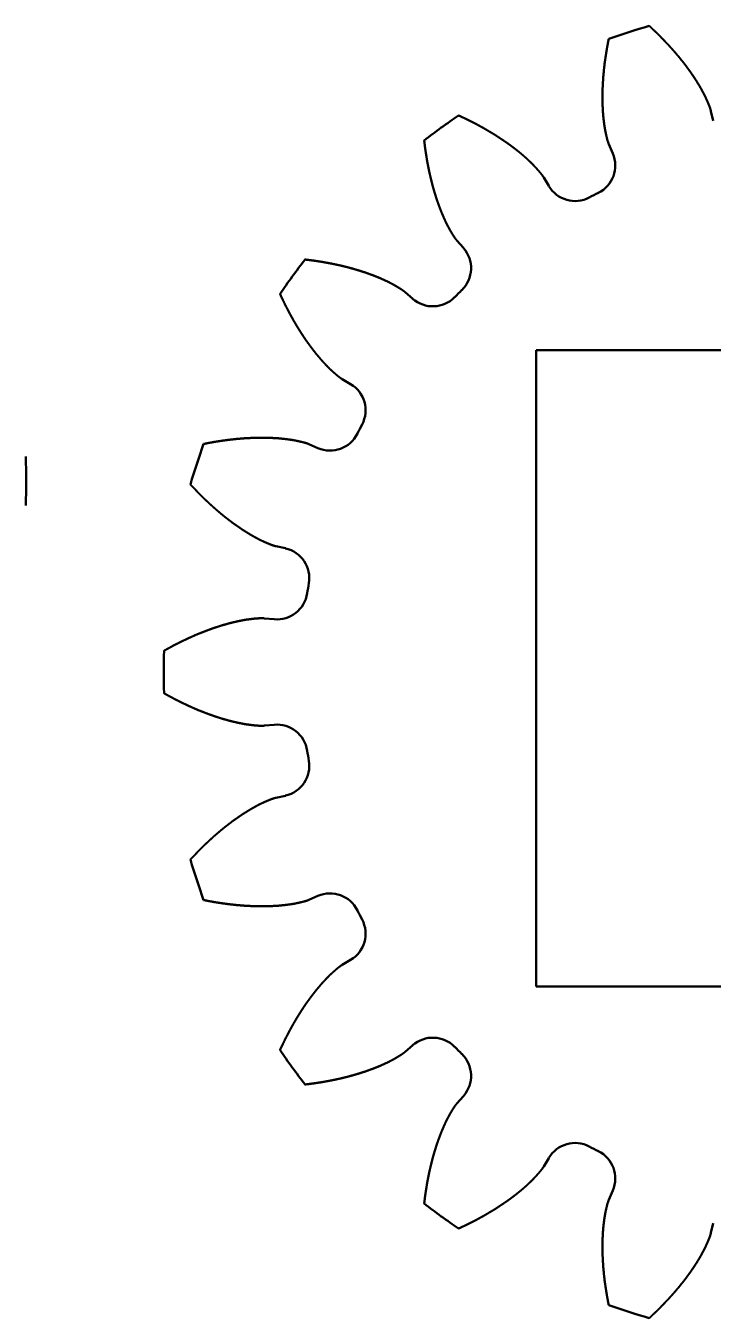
# Model space of a CAD drawing. Header units: millimetres. Extents: x 30 to 137, y 235 to 277.
# Drawn here: x 70.57 to 76.19, y 249.25 to 259.82 of the extents above; entities that cross this region are included whole.
import ezdxf

# ---------------------------------------------------------------- set-up
doc = ezdxf.new("R2010")
doc.units = ezdxf.units.MM
doc.header["$LTSCALE"] = 0.75
doc.layers.add('Visible', color=7, linetype='Continuous', lineweight=50)

msp = doc.modelspace()

# ---------------------------------------------------------------- linework, layer by layer
at = {"layer": 'Visible'}
for p, q in [((76.187, 259.042), (76.169, 259.12)), ((75.335, 258.85), (75.367, 258.775)), ((74.844, 258.509), (74.803, 258.578)), ((74.093, 258.063), (74.147, 258.002)), ((73.732, 257.587), (73.671, 257.64)), ((74.742, 257.166), (79.792, 257.166)), ((74.742, 251.966), (74.742, 257.166)), ((73.155, 256.931), (73.225, 256.89)), ((72.958, 256.367), (72.884, 256.399)), ((72.613, 255.565), (72.692, 255.547)), ((72.6, 254.967), (72.52, 254.974)), ((72.52, 254.098), (72.6, 254.105)), ((72.692, 253.525), (72.613, 253.507)), ((72.884, 252.673), (72.958, 252.705)), ((73.225, 252.182), (73.155, 252.141)), ((79.792, 251.966), (74.742, 251.966)), ((73.671, 251.432), (73.732, 251.485)), ((74.147, 251.07), (74.093, 251.009)), ((74.803, 250.494), (74.844, 250.563)), ((75.367, 250.297), (75.335, 250.222)), ((76.169, 249.952), (76.187, 250.031))]:
    msp.add_line(p, q, dxfattribs=at)
for centre, radius, start, end in [((77.198, 254.536), 5.5, 106.1903, 109.8097), ((77.198, 254.536), 5.5, 124.1903, 127.8097), ((75.137, 258.676), 0.25, 296.4542, 23.273), ((75.059, 258.636), 0.25, 210.727, 297.5458), ((77.198, 254.536), 4.375, 116.4542, 117.5458), ((73.959, 257.837), 0.25, 314.4542, 41.273), ((77.198, 254.536), 5.5, 142.1903, 145.8097), ((77.198, 254.536), 4.375, 134.4542, 135.5458), ((73.896, 257.775), 0.25, 228.727, 315.5458), ((73.097, 256.675), 0.25, 332.4542, 59.273), ((77.198, 254.536), 4.375, 152.4542, 153.5458), ((77.198, 254.536), 5.5, 160.1903, 163.8097), ((73.057, 256.596), 0.25, 246.727, 333.5458), ((50.073, 256.097), 20.5, 359.4418, 0.5582), ((72.637, 255.303), 0.25, 350.4542, 77.273), ((77.198, 254.536), 4.375, 170.4542, 171.5458), ((72.623, 255.216), 0.25, 264.727, 351.5458), ((77.198, 254.536), 5.5, 178.1903, 181.8097), ((72.623, 253.856), 0.25, 8.4542, 95.273), ((77.198, 254.536), 4.375, 188.4542, 189.5458), ((72.637, 253.769), 0.25, 282.727, 9.5458), ((77.198, 254.536), 5.5, 196.1903, 199.8097), ((73.057, 252.476), 0.25, 26.4542, 113.273), ((77.198, 254.536), 4.375, 206.4542, 207.5458), ((73.097, 252.397), 0.25, 300.727, 27.5458), ((73.896, 251.297), 0.25, 44.4542, 131.273), ((77.198, 254.536), 5.5, 214.1903, 217.8097), ((77.198, 254.536), 4.375, 224.4542, 225.5458), ((73.959, 251.235), 0.25, 318.727, 45.5458), ((75.059, 250.436), 0.25, 62.4542, 149.273), ((77.198, 254.536), 4.375, 242.4542, 243.5458), ((75.137, 250.396), 0.25, 336.727, 63.5458), ((77.198, 254.536), 5.5, 232.1903, 235.8097), ((77.198, 254.536), 5.5, 250.1903, 253.8097)]:
    msp.add_arc(centre, radius, start, end, dxfattribs=at)
for points in [[(76.169, 259.12), (76.168, 259.123), (76.167, 259.127), (76.166, 259.134), (76.163, 259.143), (76.159, 259.154), (76.155, 259.165), (76.15, 259.176), (76.146, 259.187), (76.141, 259.198), (76.136, 259.209), (76.131, 259.219), (76.127, 259.23), (76.121, 259.241), (76.116, 259.251), (76.111, 259.262), (76.105, 259.273), (76.099, 259.283), (76.094, 259.294), (76.088, 259.304), (76.082, 259.315), (76.076, 259.325), (76.07, 259.336), (76.063, 259.346), (76.057, 259.356), (76.051, 259.367), (76.044, 259.377), (76.037, 259.387), (76.031, 259.397), (76.024, 259.408), (76.017, 259.418), (76.01, 259.428), (76.003, 259.438), (75.996, 259.448), (75.989, 259.458), (75.981, 259.468), (75.974, 259.478), (75.967, 259.488), (75.959, 259.498), (75.952, 259.508), (75.944, 259.518), (75.936, 259.528), (75.928, 259.537), (75.92, 259.547), (75.913, 259.557), (75.905, 259.567), (75.896, 259.576), (75.888, 259.586), (75.88, 259.596), (75.872, 259.605), (75.863, 259.615), (75.855, 259.624), (75.847, 259.634), (75.838, 259.643), (75.829, 259.653), (75.821, 259.662), (75.812, 259.672), (75.803, 259.681), (75.794, 259.69), (75.785, 259.7), (75.776, 259.709), (75.767, 259.718), (75.758, 259.727), (75.749, 259.737), (75.74, 259.746), (75.731, 259.755), (75.721, 259.764), (75.712, 259.773), (75.702, 259.782), (75.693, 259.791), (75.683, 259.8), (75.676, 259.807), (75.67, 259.813), (75.666, 259.816), (75.664, 259.818)], [(75.334, 259.711), (75.333, 259.708), (75.332, 259.703), (75.331, 259.695), (75.328, 259.685), (75.326, 259.672), (75.324, 259.659), (75.321, 259.646), (75.319, 259.633), (75.317, 259.62), (75.315, 259.608), (75.313, 259.595), (75.311, 259.582), (75.309, 259.569), (75.307, 259.556), (75.305, 259.543), (75.303, 259.531), (75.301, 259.518), (75.3, 259.505), (75.298, 259.492), (75.297, 259.48), (75.295, 259.467), (75.294, 259.454), (75.293, 259.442), (75.292, 259.429), (75.291, 259.416), (75.289, 259.404), (75.288, 259.391), (75.288, 259.378), (75.287, 259.366), (75.286, 259.353), (75.285, 259.341), (75.285, 259.328), (75.284, 259.316), (75.284, 259.303), (75.283, 259.291), (75.283, 259.278), (75.283, 259.266), (75.283, 259.253), (75.282, 259.241), (75.282, 259.229), (75.283, 259.216), (75.283, 259.204), (75.283, 259.192), (75.283, 259.179), (75.284, 259.167), (75.284, 259.155), (75.285, 259.143), (75.285, 259.13), (75.286, 259.118), (75.287, 259.106), (75.288, 259.094), (75.289, 259.082), (75.29, 259.07), (75.291, 259.058), (75.293, 259.046), (75.294, 259.034), (75.296, 259.022), (75.297, 259.01), (75.299, 258.998), (75.301, 258.987), (75.303, 258.975), (75.305, 258.963), (75.307, 258.952), (75.31, 258.94), (75.312, 258.928), (75.315, 258.917), (75.318, 258.905), (75.32, 258.894), (75.323, 258.883), (75.327, 258.871), (75.33, 258.863), (75.332, 258.856), (75.334, 258.852), (75.335, 258.85)], [(74.803, 258.578), (74.801, 258.58), (74.799, 258.584), (74.795, 258.59), (74.79, 258.598), (74.783, 258.607), (74.775, 258.616), (74.768, 258.625), (74.76, 258.634), (74.752, 258.643), (74.744, 258.652), (74.736, 258.661), (74.728, 258.669), (74.72, 258.678), (74.712, 258.686), (74.703, 258.695), (74.695, 258.703), (74.686, 258.712), (74.677, 258.72), (74.669, 258.728), (74.66, 258.736), (74.651, 258.744), (74.642, 258.752), (74.633, 258.76), (74.623, 258.768), (74.614, 258.776), (74.605, 258.784), (74.595, 258.791), (74.586, 258.799), (74.576, 258.806), (74.566, 258.814), (74.557, 258.821), (74.547, 258.829), (74.537, 258.836), (74.527, 258.844), (74.517, 258.851), (74.507, 258.858), (74.497, 258.865), (74.486, 258.872), (74.476, 258.879), (74.466, 258.886), (74.455, 258.893), (74.445, 258.9), (74.434, 258.907), (74.424, 258.914), (74.413, 258.921), (74.403, 258.928), (74.392, 258.934), (74.381, 258.941), (74.37, 258.947), (74.359, 258.954), (74.348, 258.96), (74.337, 258.967), (74.326, 258.973), (74.315, 258.98), (74.304, 258.986), (74.293, 258.992), (74.282, 258.998), (74.27, 259.004), (74.259, 259.011), (74.248, 259.017), (74.236, 259.023), (74.225, 259.029), (74.213, 259.034), (74.201, 259.04), (74.19, 259.046), (74.178, 259.052), (74.166, 259.058), (74.154, 259.063), (74.143, 259.069), (74.131, 259.074), (74.121, 259.079), (74.114, 259.082), (74.109, 259.084), (74.107, 259.085)], [(73.826, 258.881), (73.826, 258.879), (73.827, 258.873), (73.828, 258.866), (73.829, 258.855), (73.831, 258.842), (73.832, 258.829), (73.834, 258.816), (73.836, 258.803), (73.838, 258.79), (73.84, 258.777), (73.842, 258.765), (73.844, 258.752), (73.846, 258.739), (73.848, 258.726), (73.85, 258.714), (73.852, 258.701), (73.855, 258.688), (73.857, 258.676), (73.86, 258.663), (73.862, 258.65), (73.865, 258.638), (73.867, 258.625), (73.87, 258.613), (73.873, 258.601), (73.876, 258.588), (73.879, 258.576), (73.882, 258.564), (73.885, 258.551), (73.888, 258.539), (73.891, 258.527), (73.894, 258.515), (73.897, 258.503), (73.901, 258.49), (73.904, 258.478), (73.908, 258.466), (73.911, 258.454), (73.915, 258.443), (73.919, 258.431), (73.922, 258.419), (73.926, 258.407), (73.93, 258.395), (73.934, 258.384), (73.938, 258.372), (73.942, 258.361), (73.946, 258.349), (73.951, 258.337), (73.955, 258.326), (73.959, 258.315), (73.964, 258.303), (73.968, 258.292), (73.973, 258.281), (73.978, 258.27), (73.982, 258.259), (73.987, 258.248), (73.992, 258.237), (73.997, 258.226), (74.002, 258.215), (74.008, 258.204), (74.013, 258.193), (74.018, 258.183), (74.024, 258.172), (74.03, 258.162), (74.035, 258.151), (74.041, 258.141), (74.047, 258.131), (74.053, 258.121), (74.059, 258.111), (74.066, 258.101), (74.072, 258.091), (74.079, 258.081), (74.084, 258.074), (74.089, 258.068), (74.092, 258.065), (74.093, 258.063)], [(73.671, 257.64), (73.669, 257.642), (73.665, 257.645), (73.66, 257.649), (73.652, 257.655), (73.643, 257.662), (73.633, 257.668), (73.623, 257.674), (73.613, 257.68), (73.603, 257.686), (73.593, 257.692), (73.582, 257.698), (73.572, 257.704), (73.562, 257.71), (73.551, 257.715), (73.54, 257.721), (73.53, 257.726), (73.519, 257.731), (73.508, 257.736), (73.497, 257.741), (73.486, 257.746), (73.475, 257.751), (73.464, 257.756), (73.453, 257.761), (73.442, 257.765), (73.43, 257.77), (73.419, 257.774), (73.408, 257.779), (73.396, 257.783), (73.385, 257.787), (73.373, 257.791), (73.361, 257.796), (73.35, 257.8), (73.338, 257.804), (73.326, 257.807), (73.315, 257.811), (73.303, 257.815), (73.291, 257.819), (73.279, 257.822), (73.267, 257.826), (73.255, 257.829), (73.243, 257.833), (73.231, 257.836), (73.219, 257.839), (73.207, 257.843), (73.195, 257.846), (73.182, 257.849), (73.17, 257.852), (73.158, 257.855), (73.145, 257.858), (73.133, 257.861), (73.121, 257.863), (73.108, 257.866), (73.096, 257.869), (73.083, 257.871), (73.071, 257.874), (73.058, 257.876), (73.045, 257.879), (73.033, 257.881), (73.02, 257.883), (73.007, 257.886), (72.995, 257.888), (72.982, 257.89), (72.969, 257.892), (72.956, 257.894), (72.943, 257.896), (72.93, 257.898), (72.917, 257.9), (72.904, 257.901), (72.891, 257.903), (72.878, 257.905), (72.868, 257.906), (72.86, 257.907), (72.855, 257.907), (72.852, 257.908)], [(72.648, 257.627), (72.649, 257.624), (72.651, 257.62), (72.655, 257.612), (72.659, 257.603), (72.665, 257.591), (72.67, 257.579), (72.676, 257.567), (72.682, 257.556), (72.687, 257.544), (72.693, 257.532), (72.699, 257.521), (72.705, 257.509), (72.711, 257.498), (72.717, 257.486), (72.723, 257.475), (72.729, 257.463), (72.735, 257.452), (72.741, 257.441), (72.748, 257.43), (72.754, 257.418), (72.76, 257.407), (72.767, 257.396), (72.773, 257.385), (72.78, 257.374), (72.786, 257.363), (72.793, 257.352), (72.799, 257.342), (72.806, 257.331), (72.813, 257.32), (72.82, 257.31), (72.826, 257.299), (72.833, 257.289), (72.84, 257.278), (72.847, 257.268), (72.854, 257.257), (72.861, 257.247), (72.868, 257.237), (72.875, 257.227), (72.883, 257.217), (72.89, 257.207), (72.897, 257.197), (72.905, 257.187), (72.912, 257.177), (72.92, 257.167), (72.927, 257.158), (72.935, 257.148), (72.942, 257.138), (72.95, 257.129), (72.958, 257.12), (72.966, 257.11), (72.974, 257.101), (72.981, 257.092), (72.989, 257.083), (72.998, 257.074), (73.006, 257.065), (73.014, 257.056), (73.022, 257.047), (73.03, 257.039), (73.039, 257.03), (73.047, 257.022), (73.056, 257.013), (73.064, 257.005), (73.073, 256.997), (73.082, 256.989), (73.091, 256.981), (73.099, 256.974), (73.108, 256.966), (73.117, 256.958), (73.126, 256.951), (73.136, 256.944), (73.143, 256.938), (73.149, 256.935), (73.153, 256.932), (73.155, 256.931)], [(72.884, 256.399), (72.882, 256.399), (72.878, 256.401), (72.871, 256.404), (72.862, 256.407), (72.851, 256.41), (72.84, 256.413), (72.828, 256.416), (72.817, 256.419), (72.805, 256.421), (72.794, 256.424), (72.782, 256.426), (72.77, 256.429), (72.759, 256.431), (72.747, 256.433), (72.735, 256.435), (72.723, 256.436), (72.711, 256.438), (72.7, 256.439), (72.688, 256.441), (72.676, 256.442), (72.664, 256.443), (72.652, 256.445), (72.64, 256.446), (72.627, 256.447), (72.615, 256.447), (72.603, 256.448), (72.591, 256.449), (72.579, 256.449), (72.567, 256.45), (72.554, 256.45), (72.542, 256.451), (72.53, 256.451), (72.517, 256.451), (72.505, 256.451), (72.493, 256.451), (72.48, 256.451), (72.468, 256.451), (72.455, 256.451), (72.443, 256.45), (72.43, 256.45), (72.418, 256.449), (72.405, 256.449), (72.393, 256.448), (72.38, 256.448), (72.368, 256.447), (72.355, 256.446), (72.343, 256.445), (72.33, 256.444), (72.317, 256.443), (72.305, 256.442), (72.292, 256.441), (72.279, 256.439), (72.267, 256.438), (72.254, 256.437), (72.241, 256.435), (72.228, 256.434), (72.216, 256.432), (72.203, 256.43), (72.19, 256.429), (72.177, 256.427), (72.165, 256.425), (72.152, 256.423), (72.139, 256.421), (72.126, 256.419), (72.113, 256.417), (72.1, 256.415), (72.087, 256.412), (72.075, 256.41), (72.062, 256.408), (72.049, 256.405), (72.039, 256.403), (72.031, 256.402), (72.026, 256.4), (72.023, 256.4)], [(71.916, 256.07), (71.917, 256.068), (71.921, 256.064), (71.926, 256.058), (71.934, 256.05), (71.943, 256.041), (71.952, 256.031), (71.961, 256.022), (71.97, 256.012), (71.979, 256.003), (71.988, 255.994), (71.997, 255.984), (72.006, 255.975), (72.015, 255.966), (72.025, 255.957), (72.034, 255.948), (72.043, 255.939), (72.053, 255.93), (72.062, 255.922), (72.071, 255.913), (72.081, 255.904), (72.09, 255.896), (72.1, 255.887), (72.109, 255.879), (72.119, 255.87), (72.128, 255.862), (72.138, 255.853), (72.148, 255.845), (72.157, 255.837), (72.167, 255.829), (72.177, 255.821), (72.186, 255.813), (72.196, 255.805), (72.206, 255.797), (72.216, 255.79), (72.226, 255.782), (72.236, 255.774), (72.246, 255.767), (72.255, 255.76), (72.265, 255.752), (72.275, 255.745), (72.286, 255.738), (72.296, 255.731), (72.306, 255.724), (72.316, 255.717), (72.326, 255.71), (72.336, 255.703), (72.346, 255.696), (72.357, 255.69), (72.367, 255.683), (72.377, 255.677), (72.388, 255.67), (72.398, 255.664), (72.408, 255.658), (72.419, 255.652), (72.429, 255.646), (72.44, 255.64), (72.45, 255.634), (72.461, 255.629), (72.471, 255.623), (72.482, 255.617), (72.493, 255.612), (72.503, 255.607), (72.514, 255.602), (72.525, 255.597), (72.536, 255.593), (72.547, 255.588), (72.558, 255.583), (72.569, 255.579), (72.579, 255.575), (72.591, 255.571), (72.599, 255.568), (72.606, 255.566), (72.611, 255.565), (72.613, 255.565)], [(72.52, 254.974), (72.517, 254.975), (72.513, 254.975), (72.506, 254.975), (72.496, 254.976), (72.485, 254.975), (72.473, 254.975), (72.461, 254.974), (72.449, 254.973), (72.438, 254.972), (72.426, 254.971), (72.414, 254.969), (72.402, 254.968), (72.39, 254.966), (72.379, 254.965), (72.367, 254.963), (72.355, 254.961), (72.343, 254.959), (72.332, 254.956), (72.32, 254.954), (72.308, 254.952), (72.296, 254.949), (72.284, 254.946), (72.273, 254.944), (72.261, 254.941), (72.249, 254.938), (72.237, 254.935), (72.225, 254.932), (72.214, 254.928), (72.202, 254.925), (72.19, 254.922), (72.178, 254.918), (72.166, 254.915), (72.155, 254.911), (72.143, 254.907), (72.131, 254.903), (72.119, 254.9), (72.108, 254.896), (72.096, 254.892), (72.084, 254.887), (72.072, 254.883), (72.061, 254.879), (72.049, 254.874), (72.037, 254.87), (72.025, 254.865), (72.014, 254.861), (72.002, 254.856), (71.99, 254.851), (71.978, 254.847), (71.967, 254.842), (71.955, 254.837), (71.943, 254.832), (71.932, 254.826), (71.92, 254.821), (71.908, 254.816), (71.897, 254.811), (71.885, 254.805), (71.874, 254.8), (71.862, 254.794), (71.85, 254.789), (71.839, 254.783), (71.827, 254.777), (71.816, 254.771), (71.804, 254.766), (71.792, 254.76), (71.781, 254.754), (71.769, 254.748), (71.758, 254.741), (71.746, 254.735), (71.735, 254.729), (71.723, 254.723), (71.714, 254.717), (71.707, 254.714), (71.703, 254.711), (71.7, 254.71)], [(71.7, 254.362), (71.703, 254.361), (71.707, 254.358), (71.714, 254.355), (71.723, 254.349), (71.735, 254.343), (71.746, 254.337), (71.758, 254.331), (71.769, 254.325), (71.781, 254.318), (71.792, 254.312), (71.804, 254.306), (71.816, 254.301), (71.827, 254.295), (71.839, 254.289), (71.85, 254.283), (71.862, 254.278), (71.874, 254.272), (71.885, 254.267), (71.897, 254.261), (71.908, 254.256), (71.92, 254.251), (71.932, 254.246), (71.943, 254.24), (71.955, 254.235), (71.967, 254.23), (71.978, 254.225), (71.99, 254.221), (72.002, 254.216), (72.014, 254.211), (72.025, 254.207), (72.037, 254.202), (72.049, 254.198), (72.061, 254.193), (72.072, 254.189), (72.084, 254.185), (72.096, 254.181), (72.108, 254.176), (72.119, 254.172), (72.131, 254.169), (72.143, 254.165), (72.155, 254.161), (72.166, 254.157), (72.178, 254.154), (72.19, 254.15), (72.202, 254.147), (72.214, 254.144), (72.225, 254.14), (72.237, 254.137), (72.249, 254.134), (72.261, 254.131), (72.273, 254.128), (72.284, 254.126), (72.296, 254.123), (72.308, 254.12), (72.32, 254.118), (72.332, 254.116), (72.343, 254.113), (72.355, 254.111), (72.367, 254.109), (72.379, 254.107), (72.39, 254.106), (72.402, 254.104), (72.414, 254.103), (72.426, 254.101), (72.438, 254.1), (72.449, 254.099), (72.461, 254.098), (72.473, 254.097), (72.485, 254.097), (72.496, 254.097), (72.506, 254.097), (72.513, 254.097), (72.517, 254.097), (72.52, 254.098)], [(72.613, 253.507), (72.611, 253.507), (72.606, 253.506), (72.599, 253.504), (72.591, 253.501), (72.579, 253.497), (72.569, 253.493), (72.558, 253.489), (72.547, 253.484), (72.536, 253.479), (72.525, 253.475), (72.514, 253.47), (72.503, 253.465), (72.493, 253.46), (72.482, 253.455), (72.471, 253.449), (72.461, 253.444), (72.45, 253.438), (72.44, 253.432), (72.429, 253.426), (72.419, 253.42), (72.408, 253.414), (72.398, 253.408), (72.388, 253.402), (72.377, 253.395), (72.367, 253.389), (72.357, 253.382), (72.346, 253.376), (72.336, 253.369), (72.326, 253.362), (72.316, 253.355), (72.306, 253.349), (72.296, 253.341), (72.286, 253.334), (72.275, 253.327), (72.265, 253.32), (72.255, 253.313), (72.246, 253.305), (72.236, 253.298), (72.226, 253.29), (72.216, 253.282), (72.206, 253.275), (72.196, 253.267), (72.186, 253.259), (72.177, 253.251), (72.167, 253.243), (72.157, 253.235), (72.148, 253.227), (72.138, 253.219), (72.128, 253.21), (72.119, 253.202), (72.109, 253.194), (72.1, 253.185), (72.09, 253.176), (72.081, 253.168), (72.071, 253.159), (72.062, 253.15), (72.053, 253.142), (72.043, 253.133), (72.034, 253.124), (72.025, 253.115), (72.015, 253.106), (72.006, 253.097), (71.997, 253.088), (71.988, 253.078), (71.979, 253.069), (71.97, 253.06), (71.961, 253.05), (71.952, 253.041), (71.943, 253.031), (71.934, 253.022), (71.926, 253.014), (71.921, 253.008), (71.917, 253.004), (71.916, 253.002)], [(72.023, 252.672), (72.026, 252.672), (72.031, 252.671), (72.039, 252.669), (72.049, 252.667), (72.062, 252.664), (72.075, 252.662), (72.087, 252.66), (72.1, 252.657), (72.113, 252.655), (72.126, 252.653), (72.139, 252.651), (72.152, 252.649), (72.165, 252.647), (72.177, 252.645), (72.19, 252.643), (72.203, 252.642), (72.216, 252.64), (72.228, 252.638), (72.241, 252.637), (72.254, 252.635), (72.267, 252.634), (72.279, 252.633), (72.292, 252.631), (72.305, 252.63), (72.317, 252.629), (72.33, 252.628), (72.343, 252.627), (72.355, 252.626), (72.368, 252.625), (72.38, 252.624), (72.393, 252.624), (72.405, 252.623), (72.418, 252.623), (72.43, 252.622), (72.443, 252.622), (72.455, 252.621), (72.468, 252.621), (72.48, 252.621), (72.493, 252.621), (72.505, 252.621), (72.517, 252.621), (72.53, 252.621), (72.542, 252.621), (72.554, 252.622), (72.567, 252.622), (72.579, 252.623), (72.591, 252.623), (72.603, 252.624), (72.615, 252.625), (72.627, 252.625), (72.64, 252.626), (72.652, 252.627), (72.664, 252.629), (72.676, 252.63), (72.688, 252.631), (72.7, 252.633), (72.711, 252.634), (72.723, 252.636), (72.735, 252.637), (72.747, 252.639), (72.759, 252.641), (72.77, 252.643), (72.782, 252.646), (72.794, 252.648), (72.805, 252.651), (72.817, 252.653), (72.828, 252.656), (72.84, 252.659), (72.851, 252.662), (72.862, 252.665), (72.871, 252.668), (72.878, 252.671), (72.882, 252.673), (72.884, 252.673)], [(73.155, 252.141), (73.153, 252.14), (73.149, 252.137), (73.143, 252.134), (73.136, 252.128), (73.126, 252.121), (73.117, 252.114), (73.108, 252.106), (73.099, 252.098), (73.091, 252.091), (73.082, 252.083), (73.073, 252.075), (73.064, 252.067), (73.056, 252.059), (73.047, 252.05), (73.039, 252.042), (73.03, 252.033), (73.022, 252.025), (73.014, 252.016), (73.006, 252.007), (72.998, 251.998), (72.989, 251.989), (72.981, 251.98), (72.974, 251.971), (72.966, 251.962), (72.958, 251.952), (72.95, 251.943), (72.942, 251.934), (72.935, 251.924), (72.927, 251.914), (72.92, 251.905), (72.912, 251.895), (72.905, 251.885), (72.897, 251.875), (72.89, 251.865), (72.883, 251.855), (72.875, 251.845), (72.868, 251.835), (72.861, 251.825), (72.854, 251.815), (72.847, 251.804), (72.84, 251.794), (72.833, 251.783), (72.826, 251.773), (72.82, 251.762), (72.813, 251.752), (72.806, 251.741), (72.799, 251.73), (72.793, 251.72), (72.786, 251.709), (72.78, 251.698), (72.773, 251.687), (72.767, 251.676), (72.76, 251.665), (72.754, 251.654), (72.748, 251.643), (72.741, 251.631), (72.735, 251.62), (72.729, 251.609), (72.723, 251.597), (72.717, 251.586), (72.711, 251.574), (72.705, 251.563), (72.699, 251.551), (72.693, 251.54), (72.687, 251.528), (72.682, 251.516), (72.676, 251.505), (72.67, 251.493), (72.665, 251.481), (72.659, 251.469), (72.655, 251.46), (72.651, 251.453), (72.649, 251.448), (72.648, 251.445)], [(72.852, 251.164), (72.855, 251.165), (72.86, 251.165), (72.868, 251.166), (72.878, 251.167), (72.891, 251.169), (72.904, 251.171), (72.917, 251.172), (72.93, 251.174), (72.943, 251.176), (72.956, 251.178), (72.969, 251.18), (72.982, 251.182), (72.995, 251.184), (73.007, 251.186), (73.02, 251.189), (73.033, 251.191), (73.045, 251.193), (73.058, 251.196), (73.071, 251.198), (73.083, 251.201), (73.096, 251.203), (73.108, 251.206), (73.121, 251.209), (73.133, 251.211), (73.145, 251.214), (73.158, 251.217), (73.17, 251.22), (73.182, 251.223), (73.195, 251.226), (73.207, 251.229), (73.219, 251.233), (73.231, 251.236), (73.243, 251.239), (73.255, 251.243), (73.267, 251.246), (73.279, 251.25), (73.291, 251.253), (73.303, 251.257), (73.315, 251.261), (73.326, 251.265), (73.338, 251.268), (73.35, 251.272), (73.361, 251.276), (73.373, 251.281), (73.385, 251.285), (73.396, 251.289), (73.408, 251.293), (73.419, 251.298), (73.43, 251.302), (73.442, 251.307), (73.453, 251.311), (73.464, 251.316), (73.475, 251.321), (73.486, 251.326), (73.497, 251.331), (73.508, 251.336), (73.519, 251.341), (73.53, 251.346), (73.54, 251.351), (73.551, 251.357), (73.562, 251.362), (73.572, 251.368), (73.582, 251.374), (73.593, 251.38), (73.603, 251.386), (73.613, 251.392), (73.623, 251.398), (73.633, 251.404), (73.643, 251.41), (73.652, 251.417), (73.66, 251.423), (73.665, 251.427), (73.669, 251.43), (73.671, 251.432)], [(74.093, 251.009), (74.092, 251.007), (74.089, 251.004), (74.084, 250.998), (74.079, 250.991), (74.072, 250.981), (74.066, 250.971), (74.059, 250.961), (74.053, 250.951), (74.047, 250.941), (74.041, 250.931), (74.035, 250.921), (74.03, 250.91), (74.024, 250.9), (74.018, 250.889), (74.013, 250.879), (74.008, 250.868), (74.002, 250.857), (73.997, 250.846), (73.992, 250.835), (73.987, 250.824), (73.982, 250.813), (73.978, 250.802), (73.973, 250.791), (73.968, 250.78), (73.964, 250.769), (73.959, 250.757), (73.955, 250.746), (73.951, 250.735), (73.946, 250.723), (73.942, 250.712), (73.938, 250.7), (73.934, 250.688), (73.93, 250.677), (73.926, 250.665), (73.922, 250.653), (73.919, 250.641), (73.915, 250.629), (73.911, 250.618), (73.908, 250.606), (73.904, 250.594), (73.901, 250.582), (73.897, 250.569), (73.894, 250.557), (73.891, 250.545), (73.888, 250.533), (73.885, 250.521), (73.882, 250.509), (73.879, 250.496), (73.876, 250.484), (73.873, 250.471), (73.87, 250.459), (73.867, 250.447), (73.865, 250.434), (73.862, 250.422), (73.86, 250.409), (73.857, 250.396), (73.855, 250.384), (73.852, 250.371), (73.85, 250.358), (73.848, 250.346), (73.846, 250.333), (73.844, 250.32), (73.842, 250.307), (73.84, 250.295), (73.838, 250.282), (73.836, 250.269), (73.834, 250.256), (73.832, 250.243), (73.831, 250.23), (73.829, 250.217), (73.828, 250.206), (73.827, 250.199), (73.826, 250.193), (73.826, 250.191)], [(74.107, 249.987), (74.109, 249.988), (74.114, 249.99), (74.121, 249.993), (74.131, 249.998), (74.143, 250.003), (74.154, 250.009), (74.166, 250.014), (74.178, 250.02), (74.19, 250.026), (74.201, 250.032), (74.213, 250.038), (74.225, 250.043), (74.236, 250.049), (74.248, 250.055), (74.259, 250.061), (74.27, 250.068), (74.282, 250.074), (74.293, 250.08), (74.304, 250.086), (74.315, 250.092), (74.326, 250.099), (74.337, 250.105), (74.348, 250.112), (74.359, 250.118), (74.37, 250.125), (74.381, 250.131), (74.392, 250.138), (74.403, 250.144), (74.413, 250.151), (74.424, 250.158), (74.434, 250.165), (74.445, 250.172), (74.455, 250.179), (74.466, 250.186), (74.476, 250.193), (74.486, 250.2), (74.497, 250.207), (74.507, 250.214), (74.517, 250.221), (74.527, 250.228), (74.537, 250.236), (74.547, 250.243), (74.557, 250.251), (74.566, 250.258), (74.576, 250.266), (74.586, 250.273), (74.595, 250.281), (74.605, 250.289), (74.614, 250.296), (74.623, 250.304), (74.633, 250.312), (74.642, 250.32), (74.651, 250.328), (74.66, 250.336), (74.669, 250.344), (74.677, 250.352), (74.686, 250.36), (74.695, 250.369), (74.703, 250.377), (74.712, 250.386), (74.72, 250.394), (74.728, 250.403), (74.736, 250.411), (74.744, 250.42), (74.752, 250.429), (74.76, 250.438), (74.768, 250.447), (74.775, 250.456), (74.783, 250.465), (74.79, 250.474), (74.795, 250.482), (74.799, 250.488), (74.801, 250.492), (74.803, 250.494)], [(75.335, 250.222), (75.334, 250.22), (75.332, 250.216), (75.33, 250.209), (75.327, 250.201), (75.323, 250.189), (75.32, 250.178), (75.318, 250.167), (75.315, 250.155), (75.312, 250.144), (75.31, 250.132), (75.307, 250.121), (75.305, 250.109), (75.303, 250.097), (75.301, 250.085), (75.299, 250.074), (75.297, 250.062), (75.296, 250.05), (75.294, 250.038), (75.293, 250.026), (75.291, 250.014), (75.29, 250.002), (75.289, 249.99), (75.288, 249.978), (75.287, 249.966), (75.286, 249.954), (75.285, 249.942), (75.285, 249.929), (75.284, 249.917), (75.284, 249.905), (75.283, 249.893), (75.283, 249.88), (75.283, 249.868), (75.283, 249.856), (75.282, 249.843), (75.282, 249.831), (75.283, 249.819), (75.283, 249.806), (75.283, 249.794), (75.283, 249.781), (75.284, 249.769), (75.284, 249.756), (75.285, 249.744), (75.285, 249.731), (75.286, 249.719), (75.287, 249.706), (75.288, 249.694), (75.288, 249.681), (75.289, 249.668), (75.291, 249.656), (75.292, 249.643), (75.293, 249.63), (75.294, 249.618), (75.295, 249.605), (75.297, 249.592), (75.298, 249.58), (75.3, 249.567), (75.301, 249.554), (75.303, 249.541), (75.305, 249.529), (75.307, 249.516), (75.309, 249.503), (75.311, 249.49), (75.313, 249.477), (75.315, 249.464), (75.317, 249.452), (75.319, 249.439), (75.321, 249.426), (75.324, 249.413), (75.326, 249.4), (75.328, 249.387), (75.331, 249.377), (75.332, 249.369), (75.333, 249.364), (75.334, 249.361)], [(75.664, 249.254), (75.666, 249.256), (75.67, 249.259), (75.676, 249.265), (75.683, 249.272), (75.693, 249.281), (75.702, 249.29), (75.712, 249.299), (75.721, 249.308), (75.731, 249.317), (75.74, 249.326), (75.749, 249.335), (75.758, 249.345), (75.767, 249.354), (75.776, 249.363), (75.785, 249.372), (75.794, 249.382), (75.803, 249.391), (75.812, 249.4), (75.821, 249.41), (75.829, 249.419), (75.838, 249.429), (75.847, 249.438), (75.855, 249.448), (75.863, 249.457), (75.872, 249.467), (75.88, 249.476), (75.888, 249.486), (75.896, 249.496), (75.905, 249.505), (75.913, 249.515), (75.92, 249.525), (75.928, 249.535), (75.936, 249.544), (75.944, 249.554), (75.952, 249.564), (75.959, 249.574), (75.967, 249.584), (75.974, 249.594), (75.981, 249.604), (75.989, 249.614), (75.996, 249.624), (76.003, 249.634), (76.01, 249.644), (76.017, 249.654), (76.024, 249.664), (76.031, 249.675), (76.037, 249.685), (76.044, 249.695), (76.051, 249.705), (76.057, 249.716), (76.063, 249.726), (76.07, 249.736), (76.076, 249.747), (76.082, 249.757), (76.088, 249.768), (76.094, 249.778), (76.099, 249.789), (76.105, 249.799), (76.111, 249.81), (76.116, 249.821), (76.121, 249.831), (76.127, 249.842), (76.131, 249.853), (76.136, 249.864), (76.141, 249.874), (76.146, 249.885), (76.15, 249.896), (76.155, 249.907), (76.159, 249.918), (76.163, 249.929), (76.166, 249.938), (76.167, 249.945), (76.168, 249.949), (76.169, 249.952)]]:
    msp.add_open_spline(points, degree=5, dxfattribs=at)

doc.saveas('drawing.dxf')
